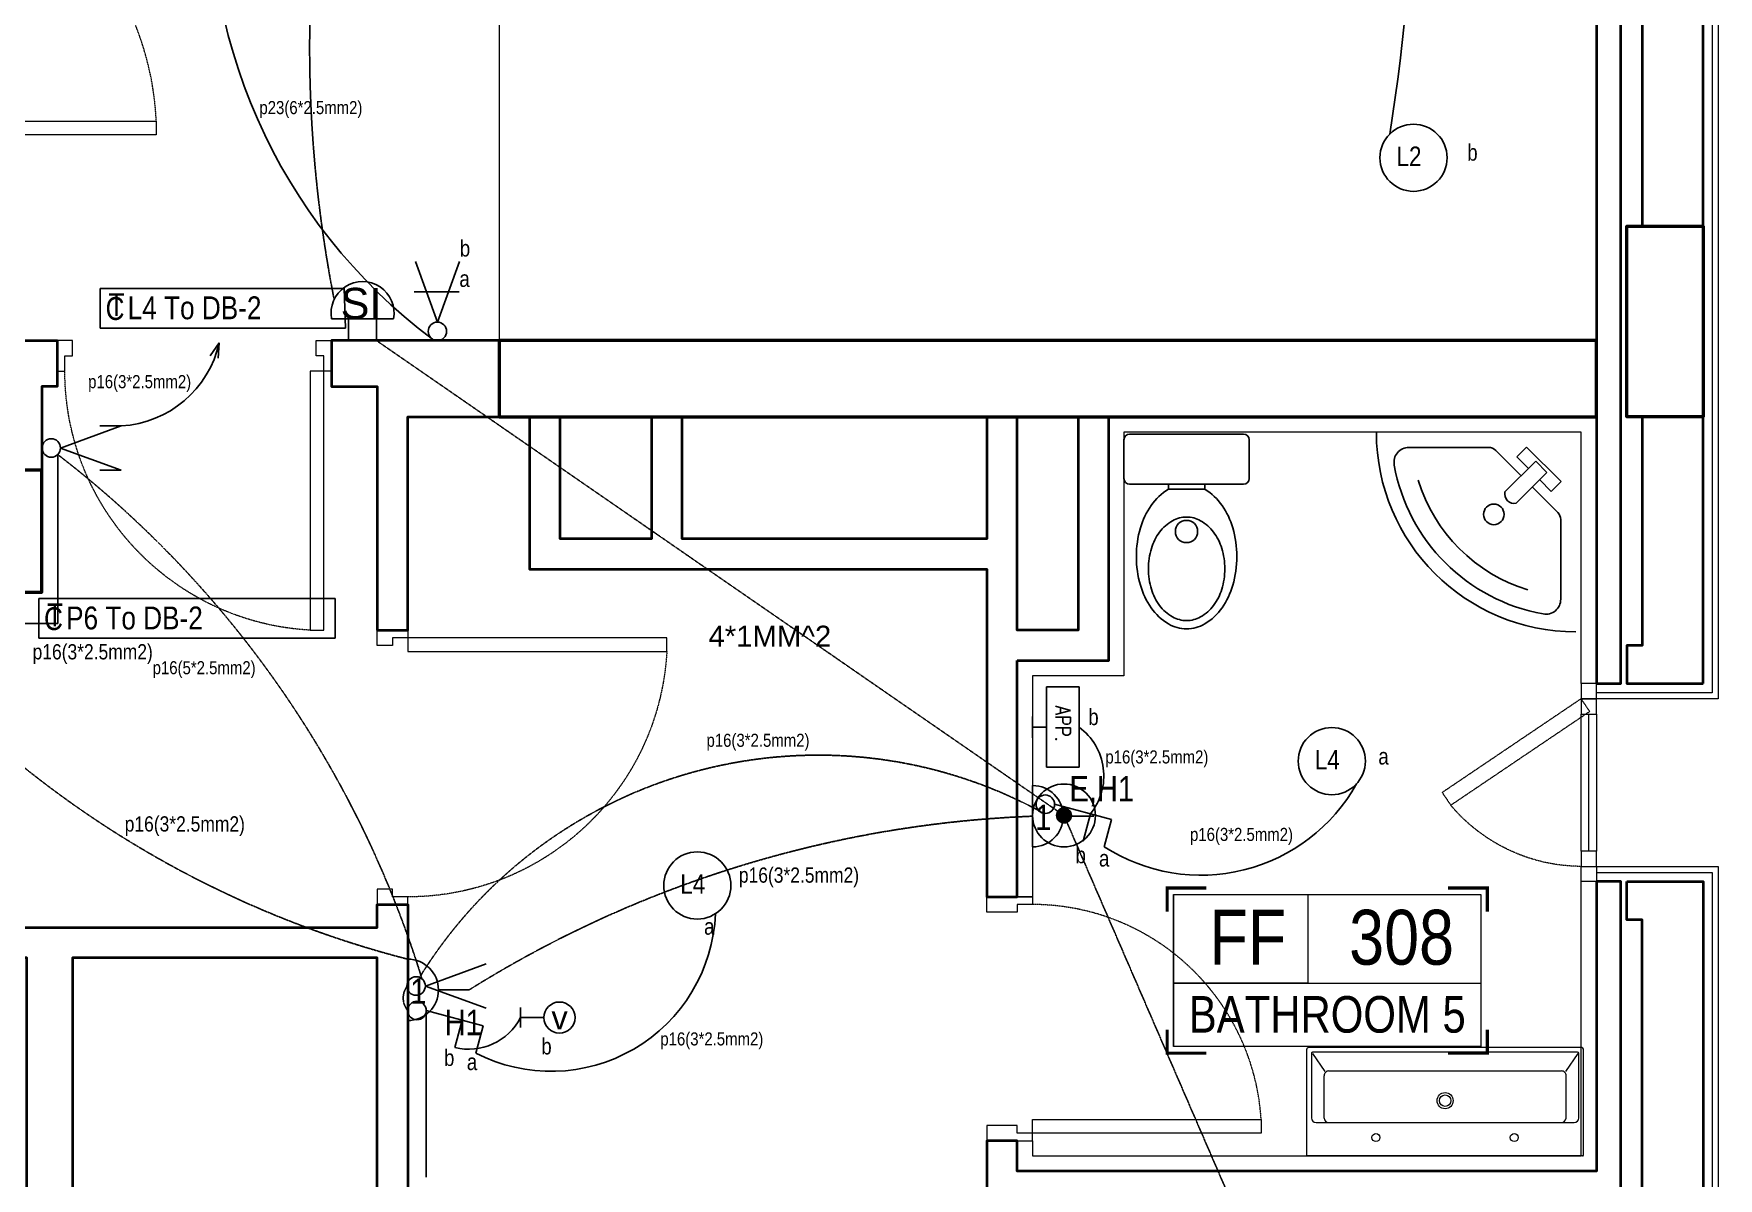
# Model space of a CAD drawing. Header units: inches. Extents: x 23642 to 146359, y -5490 to 33031.
# Drawn here: x 64320 to 70637, y 12483 to 16774 of the extents above; entities that cross this region are included whole.
import ezdxf
from ezdxf.enums import TextEntityAlignment as Align

# ---------------------------------------------------------------- set-up
doc = ezdxf.new("R2010")
doc.units = ezdxf.units.IN
doc.header["$LTSCALE"] = 5
doc.header["$MEASUREMENT"] = 0
doc.linetypes.add('Hidden (½x)', pattern=[0.1875, 0.125, -0.0625])
for name, color, linetype, lineweight in [('00-glass', 140, 'Continuous', 15), ('00-marble', 105, 'Continuous', 20), ('00-structure', 7, 'Continuous', 50), ('00-wall15-20', 30, 'Continuous', 40), ('00-wood', 35, 'Continuous', 18), ('00_Annotation', 231, 'Continuous', 15), ('01-elevation3', 8, 'Continuous', 13), ('_att-Text', 241, 'Continuous', 20), ('_hidden', 253, 'Hidden (½x)', 9), ('equipments', 137, 'Continuous', 13)]:
    doc.layers.add(name, color=color, linetype=linetype, lineweight=lineweight)
for name, color, linetype in [('furn', 7, 'Continuous'), ('Lighting', 3, 'Continuous'), ('LowPower', 4, 'Continuous'), ('Power', 2, 'Continuous')]:
    doc.layers.add(name, color=color, linetype=linetype)
doc.styles.add('ROMANC', font='romanc', dxfattribs={"height": 0.3})
doc.styles.add('ROMANS', font='')
doc.styles.get("Standard").update_dxf_attribs({"font": 'arial.ttf'})
doc.styles.add('STYLE5', font='', dxfattribs={"height": 20})
doc.styles.get('ROMANS').set_extended_font_data('Arial Narrow')
doc.styles.get('STYLE5').set_extended_font_data('Arial Narrow')

# ---------------------------------------------------------------- blocks, each defined once
blk = doc.blocks.new('door 900x100')
at = {"layer": '00-wood'}
for points in [[(0, -100), (25, -100), (25, -50), (50, -50), (50, 0), (0, 0)], [(900, -100), (875, -100), (875, -50), (850, -50), (850, 0), (900, 0)], [(70, -100), (70, -950), (25, -950), (25, -100)]]:
    blk.add_lwpolyline(points, close=True, dxfattribs=at)
at = {"layer": '_hidden'}
blk.add_arc((22.8, -99.1), 852.2, 273.1733, 359.9417, dxfattribs=at)
blk = doc.blocks.new('small window kitchen')
at = {"layer": '00-glass'}
for points in [[(0, -50), (-50, -50), (-50, 0), (0, 0)], [(0, 0), (50, 0), (50, -50), (0, -50)], [(500, 0), (50, 0), (50, -50), (500, -50)], [(500, 0), (550, 0), (550, -50), (500, -50)], [(550, -50), (600, -50), (600, 0), (550, 0)]]:
    blk.add_lwpolyline(points, close=True, dxfattribs=at)
for points in [[(500, -25), (50, -25)], [(550, -50), (500, -50), (500, 0), (550, 0)]]:
    blk.add_lwpolyline(points, dxfattribs=at)
at = {"layer": '_hidden'}
blk.add_lwpolyline([(0, 0), (307.7, 455.9), (349.1, 427.9), (41.4, -28)], close=True, dxfattribs=at)
blk.add_arc((-12, -2.7), 562, 0.2746, 50.0217, dxfattribs=at)
blk = doc.blocks.new('ROOM TAG')
at = {"layer": '00_Annotation', "lineweight": 25, "const_width": 10}
for points in [[(-332.6, 312.4), (-461.2, 312.4), (-461.2, 235.1)], [(460.5, 312.4), (589.1, 312.4), (589.1, 235.1)], [(-332.6, -229.2), (-461.2, -229.2), (-461.2, -152)], [(460.5, -229.2), (589.1, -229.2), (589.1, -152)]]:
    blk.add_lwpolyline(points, dxfattribs=at)
at = {"layer": '00_Annotation'}
blk.add_lwpolyline([(-440.2, 291.4), (568.1, 291.4), (568.1, -208.2), (-440.2, -208.2)], close=True, dxfattribs=at)
blk.add_lwpolyline([(-440.2, 291.4), (-440.2, -208.2)], dxfattribs=at)
at = {"layer": '_att-Text', "transparency": 33554687}
for points in [[(-440.2, 291.4), (568.1, 291.4)], [(-440.2, 0), (568.1, 0)]]:
    blk.add_lwpolyline(points, dxfattribs=at)
blk.add_lwpolyline([(-440.2, 291.4), (0, 291.4), (0, 0), (-440.2, 0)], close=True, dxfattribs=at)
at = {"layer": '00_Annotation', "style": 'STYLE5'}
for tag, height, p in [('FL', 180, (-196.6, 150.8)), ('#', 180, (307.8, 150.8)), ('NAME', 120, (64, -102.2))]:
    blk.add_attdef(tag, text='', height=height, dxfattribs=at).set_placement(p, align=Align.MIDDLE_CENTER)
blk = doc.blocks.new('entrance door plan')
at = {"layer": '00-wood'}
for points in [[(-930, 300), (-930, 1275), (-975, 1275), (-975, 300)], [(930, 300), (930, 1275), (975, 1275), (975, 300)], [(-1000, 300), (-975, 300), (-975, 250), (-950, 250), (-950, 150), (-1000, 150)], [(1000, 300), (975, 300), (975, 250), (950, 250), (950, 150), (1000, 150)]]:
    blk.add_lwpolyline(points, close=True, dxfattribs=at)
at = {"layer": '_hidden'}
for centre, start, end in [((-976.9, 299.2), 0.0473, 87.2463), ((976.9, 299.2), 92.7537, 179.9527)]:
    blk.add_arc(centre, 976.9, start, end, dxfattribs=at)
blk = doc.blocks.new('door 80x150')
at = {"layer": '00-wood'}
for points in [[(0, 800), (0, 775), (-50, 775), (-50, 750), (-150, 750), (-150, 800)], [(0, 70), (750, 70), (750, 25), (0, 25)], [(0, 0), (0, 25), (-50, 25), (-50, 50), (-150, 50), (-150, 0)]]:
    blk.add_lwpolyline(points, close=True, dxfattribs=at)
at = {"layer": '_hidden'}
blk.add_arc((-1, 22.5), 752.5, 3.6181, 89.9248, dxfattribs=at)
blk = doc.blocks.new('WCD-7')
for p, q in [((0.205, 0), (-0.205, 0)), ((-0.225, -0.02), (-0.225, -0.16)), ((0.225, -0.16), (0.225, -0.02)), ((-0.205, -0.18), (0.205, -0.18)), ((-0.0653, -0.198), (-0.0653, -0.18)), ((0, -0.18), (0.06, -0.18)), ((0.0653, -0.198), (0.0653, -0.18)), ((0.0653, -0.198), (-0.0653, -0.198))]:
    blk.add_line(p, q)
for points in [[(-0.0653, -0.198, 0.106906), (-0.1276, -0.2562, 0.081879), (-0.1659, -0.3369, 0.070099), (-0.1805, -0.44, 0.070099), (-0.1659, -0.5431, 0.081879), (-0.1276, -0.6238, 0.106906), (-0.0653, -0.682, 0.135333), (0, -0.7, 0.135333)], [(0, -0.7, 0.135333), (0.0653, -0.682, 0.106906), (0.1276, -0.6238, 0.081879), (0.1659, -0.5431, 0.070099), (0.1805, -0.44, 0.070099), (0.1659, -0.3369, 0.081879), (0.1276, -0.2562, 0.106906), (0.0653, -0.198, 0.135332)]]:
    blk.add_lwpolyline(points, format="xyb")
blk.add_lwpolyline([(0, -0.67, 0.128425), (0.0503, -0.6569, 0.106273), (0.0972, -0.6155, 0.085045), (0.1265, -0.5574, 0.074394), (0.1374, -0.484, 0.074394), (0.1265, -0.4106, 0.085045), (0.0972, -0.3525, 0.106273), (0.0503, -0.3111, 0.128425), (0, -0.298, 0.128425), (-0.0503, -0.3111, 0.106273), (-0.0972, -0.3525, 0.085045), (-0.1265, -0.4106, 0.074394), (-0.1374, -0.484, 0.074394), (-0.1265, -0.5574, 0.085045), (-0.0972, -0.6155, 0.106273), (-0.0503, -0.6569, 0.128425)], format="xyb", close=True)
blk.add_circle((-0.0003, -0.3498), 0.04)
for centre, start, end in [((-0.205, -0.02), 90, 180), ((0.205, -0.02), 0, 90), ((-0.205, -0.16), 180, 270), ((0.205, -0.16), 270, 0)]:
    blk.add_arc(centre, 0.02, start, end)
blk = doc.blocks.new('A$C3DBD602E')
at = {"layer": 'equipments', "color": 7, "linetype": 'Continuous'}
for p, q in [((-597, 0), (597, 0)), ((-600, -3), (-600, -464)), ((600, -3), (600, -464)), ((560, -145), (-560, -145)), ((-580, -165), (-580, -445)), ((-525, -164.3), (-525, -348.4)), ((525, -164.3), (525, -348.4)), ((580, -445), (580, -165)), ((-575.7, -444.4), (-522.3, -367)), ((505, -369), (-505, -369)), ((575.7, -444.4), (522.3, -367)), ((-594, -470), (594, -470)), ((-575, -450), (575, -450))]:
    blk.add_line(p, q, dxfattribs=at)
for centre, radius in [((-300.1, -80), 17.5), ((300.1, -80), 17.5), ((0, -240), 35), ((0, -240), 25)]:
    blk.add_circle(centre, radius, dxfattribs=at)
at = {"layer": 'equipments', "linetype": 'Continuous'}
for centre, radius, start, end in [((-597, -3), 3, 90, 180), ((-594, -464), 6, 180, 270), ((-575, -445), 5, 180, 270), ((575, -445), 5, 270, 0), ((594, -464), 6, 270, 0)]:
    blk.add_arc(centre, radius, start, end, dxfattribs=at)
at = {"layer": 'equipments', "color": 7, "linetype": 'Continuous'}
for centre, radius, start, end in [((597, -3), 3, 0, 90), ((-560, -165), 20, 90, 180), ((-505, -165), 20, 90, 178.12053), ((505, -165), 20, 1.87947, 90), ((560, -165), 20, 0, 90), ((-505, -349), 20, 178.12053, 270), ((505, -349), 20, 270, 1.87947)]:
    blk.add_arc(centre, radius, start, end, dxfattribs=at)

msp = doc.modelspace()

# ---------------------------------------------------------------- linework, layer by layer
at = {"layer": '00-marble', "transparency": 33554687}
for points in [[(70179.42999, 20737.80385), (70636.57285, 20737.80385), (70636.57285, 14280.66099), (70179.42999, 14280.66099)], [(70179.42999, 20714.94671), (70613.7157, 20714.94671), (70613.7157, 14303.51813), (70179.42999, 14303.51813)], [(70179.42999, 13652.08956), (70636.57285, 13652.08956), (70636.57285, 8394.94671), (68105.14427, 8394.94671), (68105.14427, 8794.94671)], [(70179.42999, 13629.23242), (70613.7157, 13629.23242), (70613.7157, 8417.80385), (68128.00142, 8417.80385), (68128.00142, 8794.94671)]]:
    msp.add_lwpolyline(points, dxfattribs=at)
at = {"layer": '00-marble'}
for points in [[(70122.28713, 14337.80385), (70122.28713, 15280.66099), (68408.00142, 15280.66099), (68408.00142, 14366.37528), (68065.14427, 14366.37528), (68065.14427, 13537.80385), (68008.00142, 13537.80385)], [(68008.00142, 12623.51813), (68065.14427, 12623.51813), (68065.14427, 12566.37528), (70122.28713, 12566.37528), (70122.28713, 13594.94671)]]:
    msp.add_lwpolyline(points, dxfattribs=at)
at = {"layer": '00-structure'}
for points in [[(70579.42999, 16052.08956), (70579.42999, 16052.08956), (70579.42999, 16052.08956), (70579.42999, 15337.80385), (70293.7157, 15337.80385), (70293.7157, 16052.08956), (70579.42999, 16052.08956)], [(66065.14427, 15337.80385), (70179.42999, 15337.80385), (70179.42999, 15623.51813), (66065.14427, 15623.51813)], [(64179.42999, 15137.80385), (64179.42999, 14680.66099), (64350.85856, 14680.66099), (64350.85856, 15137.80385)]]:
    msp.add_lwpolyline(points, close=True, dxfattribs=at)
at = {"layer": '00-wall15-20'}
for points in [[(70179.42999, 14337.80385), (70270.85856, 14337.80385), (70270.85856, 20680.66099), (70179.42999, 20680.66099), (70179.42999, 15337.80385), (70179.42999, 15337.80385), (70179.42999, 15337.80385), (70179.42999, 15337.80385), (70179.42999, 15337.80385), (70179.42999, 15337.80385), (70179.42999, 14337.80385)], [(68008.00142, 14423.51813), (68350.85856, 14423.51813), (68350.85856, 15337.80385), (68236.57285, 15337.80385), (68236.57285, 14537.80385), (68008.00142, 14537.80385), (68008.00142, 15337.80385), (67893.7157, 15337.80385), (67893.7157, 14880.66099), (66750.85856, 14880.66099), (66750.85856, 15337.80385), (66636.57285, 15337.80385), (66636.57285, 14880.66099), (66293.7157, 14880.66099), (66293.7157, 15337.80385), (66179.42999, 15337.80385), (66179.42999, 14766.37528), (67893.7157, 14766.37528), (67893.7157, 13537.80385), (68008.00142, 13537.80385), (68008.00142, 14423.51813)], [(70579.42999, 14337.80385), (70579.42999, 15337.80385), (70350.85856, 15337.80385), (70350.85856, 14480.66099), (70293.7157, 14480.66099), (70293.7157, 14337.80385), (70579.42999, 14337.80385)], [(68162.28713, 8760.66099), (70270.85856, 8760.66099), (70270.85856, 13594.94671), (70179.42999, 13594.94671), (70179.42999, 12509.23242), (68008.00142, 12509.23242), (68008.00142, 12623.51813), (67893.7157, 12623.51813), (67893.7157, 12509.23242), (67893.7157, 12509.23242), (67893.7157, 12394.94671), (70179.42999, 12394.94671), (70179.42999, 8852.08956), (68162.28713, 8852.08956), (68162.28713, 8760.66099)], [(70293.7157, 13594.94671), (70579.42999, 13594.94671), (70579.42999, 9252.08956), (70350.85856, 9252.08956), (70350.85856, 13452.08956), (70293.7157, 13452.08956), (70293.7157, 13594.94671)]]:
    msp.add_lwpolyline(points, dxfattribs=at)
for points in [[(70579.42999, 16052.08956), (70579.42999, 18966.37528), (70350.85856, 18966.37528), (70350.85856, 16052.08956)], [(65608.00142, 14537.80385), (65722.28713, 14537.80385), (65722.28713, 15337.80385), (66065.14427, 15337.80385), (66065.14427, 15623.51813), (65436.57285, 15623.51813), (65436.57285, 15452.08956), (65608.00142, 15452.08956), (65608.00142, 14537.80385)]]:
    msp.add_lwpolyline(points, close=True, dxfattribs=at)
at = {"layer": '00-wall15-20', "transparency": 33554687}
for points in [[(63665.14427, 16394.94671), (63665.14427, 15623.51813), (64408.00142, 15623.51813), (64408.00142, 15452.08956), (64350.85856, 15452.08956), (64350.85856, 15137.80385), (64179.42999, 15137.80385), (64179.42999, 15452.08956), (63493.7157, 15452.08956), (63493.7157, 16423.51813)], [(64293.7157, 11137.80385), (64293.7157, 12394.94671), (64293.7157, 12394.94671), (64293.7157, 13309.23242), (62608.00142, 13309.23242), (62608.00142, 13309.23242), (62608.00142, 13309.23242), (62608.00142, 13309.23242), (62608.00142, 13309.23242), (62608.00142, 13423.51813), (64350.85856, 13423.51813), (64350.85856, 13423.51813), (65608.00142, 13423.51813), (65608.00142, 13509.23242), (65722.28713, 13509.23242), (65722.28713, 12394.94671), (65608.00142, 12394.94671), (65608.00142, 13309.23242), (64465.14427, 13309.23242), (64465.14427, 9480.66099), (64293.7157, 9480.66099), (64293.7157, 11023.51813), (62569.70569, 11023.51813)]]:
    msp.add_lwpolyline(points, dxfattribs=at)
at = {"layer": '01-elevation3'}
msp.add_lwpolyline([(66065.14427, 16994.94671), (66065.14427, 15623.51813)], dxfattribs=at)
at = {"layer": 'furn'}
for p, q in [((69880.92138, 15187.74063), (69917.76932, 15224.58857)), ((69917.76932, 15224.58857), (70047.31287, 15095.04503)), ((69476.50646, 15223.05631), (69775.39042, 15223.05631)), ((69801.81714, 15212.11001), (69897.18434, 15116.7428)), ((69951.85373, 15171.41218), (69836.68577, 15056.24423)), ((69924.55178, 15144.11023), (69880.92138, 15187.74063)), ((69994.13648, 15129.12943), (69878.96853, 15013.96148)), ((70010.46493, 15058.19709), (69966.83453, 15101.82748)), ((69939.4671, 15074.46005), (70034.83431, 14979.09284)), ((70047.31287, 15095.04503), (70010.46493, 15058.19709)), ((70045.78061, 14952.66612), (70045.78061, 14653.78216))]:
    msp.add_line(p, q, dxfattribs=at)
msp.add_lwpolyline([(69994.13648, 15129.12943), (69951.85373, 15171.41218)], dxfattribs=at)
msp.add_circle((69794.84343, 14972.03305), 38.61079, dxfattribs=at)
for centre, radius, start, end in [((70101.87686, 15279.15257), 747.46093, 180, 270), ((69476.50646, 15167.03348), 56.02284, 90, 190.164248661), ((69775.39042, 15185.68328), 37.37303, 44.999999978, 90), ((70101.87686, 15279.15257), 691.36434, 190.164248661, 259.835751365), ((70101.87686, 15279.15257), 616.76511, 196.862586524, 253.137414921), ((69870.87108, 15048.14679), 35.13124, 166.673997968, 283.326002006), ((70008.40758, 14952.66612), 37.37303, 0, 44.999999978), ((69989.75777, 14653.78216), 56.02284, 259.835751364, 0)]:
    msp.add_arc(centre, radius, start, end, dxfattribs=at)
at = {"layer": 'Lighting'}
for p, q in [((65833.75951, 15692.8641), (65750.85864, 15920.63236)), ((65833.75951, 15692.8641), (65916.66037, 15920.63236)), ((64569.24099, 15819.44672), (65484.29722, 15819.44672)), ((64569.24099, 15670.62985), (64569.24099, 15819.44672)), ((65484.29722, 15819.44672), (65488.32093, 15670.62985)), ((65746.43941, 15806.74823), (65915.00486, 15806.74823)), ((65488.32093, 15670.62985), (64569.24099, 15670.62985)), ((65015.66699, 15615.77791), (64981.07847, 15566.58998)), ((65015.66699, 15615.77791), (65011.04327, 15557.48295)), ((64420.20447, 15220.70474), (64647.97273, 15303.60561)), ((64647.97273, 15303.60561), (64567.28692, 15303.60561)), ((64420.20447, 15220.70474), (64647.97273, 15137.80388)), ((64647.97273, 15137.80388), (64567.28692, 15137.80388)), ((68117.15748, 14023.78948), (68117.15748, 14324.88838)), ((68117.15748, 14324.88838), (68240.18287, 14324.88838)), ((68240.18287, 14324.88838), (68240.18287, 14023.78948)), ((68065.14427, 14174.33893), (68065.14427, 14214.50812)), ((68065.14427, 14174.33893), (68065.14427, 14134.16974)), ((68117.15748, 14174.33893), (68065.14427, 14174.33893)), ((68240.18287, 14023.78948), (68117.15748, 14023.78948)), ((68147.68291, 13885.2799), (68361.14123, 13828.08391)), ((68282.16712, 13849.24496), (68254.81499, 13747.1654)), ((68361.14123, 13828.08391), (68333.75724, 13725.88544)), ((65788.47474, 13203.29358), (66016.243, 13286.19444)), ((65788.47474, 13203.29358), (66016.243, 13120.39271)), ((65791.63406, 13111.48403), (66005.09238, 13054.28804)), ((65926.11827, 13075.44909), (65898.76614, 12973.36954)), ((66005.09238, 13054.28804), (65977.70838, 12952.08958))]:
    msp.add_line(p, q, dxfattribs=at)
at = {"layer": 'Lighting', "linetype": 'Hidden (½x)'}
for p, q in [((64409.93529, 15196.33248), (64409.93529, 14563.09737)), ((64409.93529, 14563.09737), (61367.82134, 14563.09737))]:
    msp.add_line(p, q, dxfattribs=at)
at = {"layer": 'Lighting', "linetype": 'Hidden (½x)', "ltscale": 1000}
msp.add_line((65791.63406, 13111.48403), (65791.63406, 12247.25321), dxfattribs=at)
at = {"layer": 'Lighting', "ltscale": 20}
for p, q in [((66145.04957, 13123.33701), (66145.04957, 13047.62347)), ((66232.649, 13085.14427), (66145.04957, 13085.14427))]:
    msp.add_line(p, q, dxfattribs=at)
at = {"layer": 'Lighting'}
for centre, radius in [((69493.7157, 16309.23242), 125.93297), ((65833.49992, 15658.1916), 34.67347), ((64385.53197, 15220.96433), 34.67347), ((69187.2222, 14046.89476), 125.93297), ((68113.00944, 13885.2799), 34.67347), ((66808.00142, 13580.66099), 125.93297), ((65753.80224, 13203.55316), 34.67347), ((65756.96058, 13111.48403), 34.67347)]:
    msp.add_circle(centre, radius, dxfattribs=at)
at = {"layer": 'Lighting', "ltscale": 20}
msp.add_circle((66291.12609, 13085.14427), 58.47709, dxfattribs=at)
at = {"layer": 'Lighting'}
for centre, radius, start, end in [((62162.77748, 17558.64878), 7334.26395, 350.896872614, 8.208308923), ((67066.77995, 17297.43872), 2085.87202, 174.473255176, 233.139035409), ((64624.92542, 15703.38383), 400.44197, 273.299450831, 347.363020149), ((68105.37659, 13991.67137), 227.02461, 321.144304882, 53.573157993), ((68696.178, 14287.96309), 668.79002, 237.186574149, 330.807519966), ((66259.92042, 13500.60896), 616.86072, 242.774277645, 357.603929172), ((65951.63117, 13184.10392), 217.2641, 255.917338346, 332.904118333)]:
    msp.add_arc(centre, radius, start, end, dxfattribs=at)
at = {"layer": 'Lighting', "linetype": 'Hidden (½x)'}
for centre, radius, start, end in [((62000.09415, 12064.59897), 3951.59323, 17.157761941, 52.422037392), ((67260.26681, 12313.66644), 1755.34565, 61.144054365, 148.310829698), ((65778.92455, 13158.47887), 73.61959, 144.233602914, 219.706647768)]:
    msp.add_arc(centre, radius, start, end, dxfattribs=at)
at = {"layer": 'LowPower', "ltscale": 20, "transparency": 33554687}
for p, q in [((65669.49345, 15705.04016), (65436.57281, 15705.04016)), ((65500.62598, 15705.04016), (65500.62598, 15623.51794)), ((65605.44027, 15705.04016), (65605.44027, 15623.51794)), ((65500.62598, 15623.51794), (65454.04185, 15623.51794)), ((65605.44027, 15623.51794), (65652.0244, 15623.51794)), ((68155.26947, 13843.35329), (68182.75143, 13870.83526)), ((68155.27039, 13842.65939), (68183.44532, 13870.83432)), ((68155.28652, 13844.06517), (68182.03956, 13870.81821)), ((68155.28799, 13841.98216), (68184.12252, 13870.8167)), ((68155.32115, 13841.3205), (68184.78416, 13870.7835)), ((68155.32306, 13844.79654), (68181.30818, 13870.78167)), ((68155.36891, 13840.67343), (68185.4312, 13870.73572)), ((68155.38089, 13845.5492), (68180.55553, 13870.72384)), ((68155.43041, 13840.0401), (68186.06451, 13870.6742)), ((68155.46213, 13846.32527), (68179.77946, 13870.6426)), ((68155.50488, 13839.41975), (68186.68483, 13870.5997)), ((68155.56935, 13847.12732), (68178.97741, 13870.53537)), ((68155.59167, 13838.81171), (68187.29285, 13870.51289)), ((68155.69017, 13838.21538), (68187.88916, 13870.41437)), ((68155.70572, 13847.95851), (68178.14622, 13870.39901)), ((68155.79985, 13837.63023), (68188.47429, 13870.30467)), ((68155.87517, 13848.82279), (68177.28193, 13870.22955)), ((68155.92022, 13837.05577), (68189.04873, 13870.18428)), ((68156.05085, 13836.49158), (68189.61291, 13870.05363)), ((68156.08277, 13849.72522), (68176.37951, 13870.02195)), ((68156.19135, 13835.93725), (68190.16721, 13869.91311)), ((68156.33517, 13850.67244), (68175.43228, 13869.76956)), ((68156.34136, 13835.39244), (68190.71201, 13869.76309)), ((68156.50056, 13834.85681), (68191.24762, 13869.60387)), ((68156.64142, 13851.67352), (68174.43121, 13869.46331)), ((68156.66866, 13834.33008), (68191.77434, 13869.43576)), ((68156.84537, 13833.81197), (68192.29243, 13869.25903)), ((68157.01443, 13852.74136), (68173.36337, 13869.09029)), ((68157.03046, 13833.30223), (68192.80216, 13869.07392)), ((68157.2237, 13832.80064), (68193.30373, 13868.88067)), ((68157.42489, 13832.307), (68193.79736, 13868.67947)), ((68157.47376, 13853.89552), (68172.20921, 13868.63096)), ((68157.63382, 13831.82111), (68194.28324, 13868.47052)), ((68157.85033, 13831.34279), (68194.76154, 13868.25399)), ((68158.05177, 13855.16835), (68170.93638, 13868.05296)), ((68158.07426, 13830.87189), (68195.23242, 13868.03005)), ((68158.30546, 13830.40827), (68195.69604, 13867.79884)), ((68158.5438, 13829.95177), (68196.15251, 13867.56049)), ((68158.78915, 13829.5023), (68196.60198, 13867.31513)), ((68158.80981, 13856.62122), (68169.48351, 13867.29491)), ((68159.04139, 13829.05971), (68197.04455, 13867.06287)), ((68159.30043, 13828.62393), (68197.48032, 13866.80382)), ((68159.56618, 13828.19485), (68197.90939, 13866.53806)), ((68159.83854, 13827.77238), (68198.33185, 13866.26569)), ((68159.89807, 13858.4043), (68167.70042, 13866.20666)), ((68160.11744, 13827.35645), (68198.74776, 13865.98678)), ((68160.40281, 13826.947), (68199.15721, 13865.70139)), ((68160.69459, 13826.54395), (68199.56025, 13865.4096)), ((68160.99272, 13826.14725), (68199.95693, 13865.11146)), ((68161.29716, 13825.75686), (68200.34731, 13864.80701)), ((68161.60786, 13825.37273), (68200.73142, 13864.4963)), ((68161.92479, 13824.99484), (68201.10931, 13864.17936)), ((68162.14225, 13861.34331), (68164.76141, 13863.96248)), ((68162.24791, 13824.62314), (68201.481, 13863.85622)), ((68162.57722, 13824.25761), (68201.84651, 13863.52691)), ((68162.91268, 13823.89825), (68202.20587, 13863.19143)), ((68163.25429, 13823.54503), (68202.55907, 13862.84981)), ((68163.60205, 13823.19796), (68202.90613, 13862.50205)), ((68163.95594, 13822.85703), (68203.24705, 13862.14814)), ((68164.31599, 13822.52225), (68203.58182, 13861.78808)), ((68164.68219, 13822.19363), (68203.91043, 13861.42186)), ((68165.05458, 13821.87118), (68204.23286, 13861.04947)), ((68165.43317, 13821.55494), (68204.54909, 13860.67087)), ((68165.81799, 13821.24494), (68204.85909, 13860.28604)), ((68166.20907, 13820.9412), (68205.16282, 13859.89494)), ((68166.60647, 13820.64377), (68205.46024, 13859.49753)), ((68167.01022, 13820.35269), (68205.7513, 13859.09377)), ((68167.4204, 13820.06804), (68206.03594, 13858.68358)), ((68167.83704, 13819.78986), (68206.31411, 13858.26693)), ((68168.26024, 13819.51823), (68206.58573, 13857.84372)), ((68168.69006, 13819.25322), (68206.85072, 13857.41389)), ((68169.12659, 13818.99493), (68207.10901, 13856.97734)), ((68169.56993, 13818.74344), (68207.36048, 13856.53399)), ((68170.02018, 13818.49886), (68207.60504, 13856.08373)), ((68170.47746, 13818.26131), (68207.84258, 13855.62644)), ((68170.94188, 13818.03091), (68208.07297, 13855.162)), ((68171.41359, 13817.80779), (68208.29608, 13854.69027)), ((68171.89274, 13817.59211), (68208.51174, 13854.21111)), ((68172.37948, 13817.38403), (68208.71981, 13853.72436)), ((68172.874, 13817.18371), (68208.92011, 13853.22983)), ((68173.37648, 13816.99137), (68209.11244, 13852.72734)), ((68173.88713, 13816.80719), (68209.2966, 13852.21667)), ((68174.40618, 13816.63142), (68209.47236, 13851.6976)), ((68174.93389, 13816.4643), (68209.63947, 13851.16988)), ((68175.47051, 13816.3061), (68209.79765, 13850.63323)), ((68176.01637, 13816.15712), (68209.94661, 13850.08736)), ((68176.57177, 13816.01769), (68210.08602, 13849.53195)), ((68177.13708, 13815.88818), (68210.21552, 13848.96662)), ((68177.7127, 13815.76897), (68210.33471, 13848.39098)), ((68178.29906, 13815.66051), (68210.44315, 13847.80459)), ((68178.89666, 13815.56328), (68210.54036, 13847.20698)), ((68179.50603, 13815.47783), (68210.62579, 13846.59758)), ((68180.12779, 13815.40475), (68210.69884, 13845.9758)), ((68180.7626, 13815.34474), (68210.75883, 13845.34097)), ((68181.41124, 13815.29855), (68210.80499, 13844.6923)), ((68182.07457, 13815.26706), (68210.83645, 13844.02894)), ((68182.7536, 13815.25125), (68210.85223, 13843.34989)), ((68183.44944, 13815.25227), (68210.8512, 13842.65403)), ((68184.16343, 13815.27143), (68210.83204, 13841.94004)), ((68184.89711, 13815.31028), (68210.79319, 13841.20636)), ((68185.65229, 13815.37063), (68210.73284, 13840.45118)), ((68186.43114, 13815.45466), (68210.64881, 13839.67233)), ((68187.2363, 13815.56499), (68210.53848, 13838.86717)), ((68188.071, 13815.70487), (68210.3986, 13838.03247)), ((68188.9393, 13815.87834), (68210.22513, 13837.16417)), ((68189.8464, 13816.09062), (68210.01285, 13836.25707)), ((68190.79918, 13816.34857), (68209.7549, 13835.30429)), ((68191.80704, 13816.6616), (68209.44187, 13834.29643)), ((68192.88345, 13817.04318), (68209.06028, 13833.22002)), ((68194.04902, 13817.51393), (68208.58955, 13832.05445)), ((68195.33823, 13818.1083), (68207.99517, 13830.76524)), ((68196.81786, 13818.89311), (68207.21036, 13829.28561)), ((68198.65868, 13820.03911), (68206.06436, 13827.44479)), ((68202.28504, 13822.97064), (68203.13283, 13823.81843))]:
    msp.add_line(p, q, dxfattribs=at)
at = {"layer": 'LowPower', "linetype": 'Hidden (½x)', "transparency": 33554687}
for p, q in [((68183.06083, 13843.04327), (65605.44027, 15623.51794)), ((70062.12955, 9505.63803), (68183.06083, 13843.04327))]:
    msp.add_line(p, q, dxfattribs=at)
at = {"layer": 'LowPower', "ltscale": 20, "transparency": 33554687}
for radius in [117.91608, 27.79309]:
    msp.add_circle((68183.06083, 13843.04327), radius, dxfattribs=at)
at = {"layer": 'LowPower', "linetype": 'Hidden (½x)', "transparency": 33554687}
msp.add_arc((70253.90333, 16720.04371), 4899.04303, 115.005387092, 191.088320709, dxfattribs=at)
at = {"layer": 'LowPower', "ltscale": 20, "transparency": 33554687}
msp.add_arc((65553.03313, 15726.51254), 118.42326, 349.553410537, 190.446589463, dxfattribs=at)
at = {"layer": 'Power'}
for p, q in [((64338.42966, 14656.49276), (65450.02815, 14656.49276)), ((64338.42966, 14507.67588), (64338.42966, 14656.49276)), ((65450.02815, 14507.67588), (65450.02815, 14656.49276)), ((65450.02815, 14507.67588), (64338.42966, 14507.67588)), ((68065.14431, 13955.40251), (68065.14431, 13725.12723)), ((68180.28195, 13840.26487), (68295.41959, 13840.26487)), ((65722.28716, 13304.23225), (65722.28716, 13073.95697)), ((65837.42481, 13189.09461), (65952.56245, 13189.09461))]:
    msp.add_line(p, q, dxfattribs=at)
at = {"layer": 'Power', "linetype": 'Hidden (½x)'}
for centre, radius, start, end in [((66673.27043, 17005.86425), 3821.83839, 221.955749852, 255.591785482), ((68231.91252, 9546.72742), 4296.77501, 92.224346215, 122.037842795)]:
    msp.add_arc(centre, radius, start, end, dxfattribs=at)
at = {"layer": 'Power'}
for centre in [(68065.14431, 13840.26487), (65722.28716, 13189.09461)]:
    msp.add_arc(centre, 115.13764, 270, 90, dxfattribs=at)

# ---------------------------------------------------------------- block references
at = {"layer": '00-wall15-20', "transparency": 33554687, "xscale": -1.142857142857144, "yscale": 1.142857142857144, "zscale": 1.142857142857144}
msp.add_blockref('door 900x100', (65436.57285, 15623.51813), dxfattribs=at)
at = {"layer": '00-wall15-20', "xscale": -1.142857142857144, "yscale": 1.142857142857144, "zscale": 1.142857142857144, "rotation": 90}
for name, p in [('door 900x100', (65608.00142, 14537.80385)), ('small window kitchen', (70122.28713, 14280.66099))]:
    msp.add_blockref(name, p, dxfattribs=at)
at = {"layer": '00-wood', "transparency": 33554687, "xscale": 1.142857142857144, "yscale": 1.142857142857144, "zscale": 1.142857142857144, "rotation": 270}
msp.add_blockref('entrance door plan', (63322.28713, 17509.23242), dxfattribs=at)
at = {"layer": '00-wood', "transparency": 33554687, "xscale": 1.142857142857144, "yscale": 1.142857142857144, "zscale": 1.142857142857144}
msp.add_blockref('door 80x150', (68065.1437, 12623.51828), dxfattribs=at)
at = {"layer": '_att-Text', "transparency": 33554687, "xscale": 1.142857142857144, "yscale": 1.142857142857144, "zscale": 1.142857142857144}
msp.add_blockref('ROOM TAG', (69097.14573, 13214.11694), dxfattribs=at).add_auto_attribs({'#': '308', 'FL': 'FF', 'NAME': 'BATHROOM 5'})
at = {"layer": 'furn', "xscale": 1043.364952630281, "yscale": 1043.364952630281, "zscale": 1043.364952630281}
msp.add_blockref('WCD-7', (68642.75853, 15272.90285), dxfattribs=at)
at = {"layer": 'furn', "color": 0, "xscale": 0.864, "yscale": 0.864, "zscale": 0.864, "rotation": 180}
msp.add_blockref('A$C3DBD602E', (69612.11537, 12566.37511), dxfattribs=at)

# ---------------------------------------------------------------- texts
at = {"layer": 'Lighting', "style": 'ROMANS'}
for s, height, p in [('p23(6*2.5mm2)', 48.9220092, (65166.10622, 16472.86169)), ('b', 61.15251, (69695.23169, 16298.29214)), ('L2', 73.383014, (69430.02584, 16277.99122)), ('b', 61.15251, (65917.43968, 15938.9125)), ('a', 61.15251, (65915.78418, 15825.02837)), ('T', 85.66789, (64600.27106, 15715.49031)), ('C', 85.66789, (64589.30287, 15701.10078)), ('L4 To DB-2', 85.66789, (64672.10741, 15703.72899)), ('p16(3*2.5mm2)', 48.9220092, (64523.97885, 15445.23079)), ('p16(5*2.5mm2)', 48.9220092, (64765.71033, 14372.67665)), ('b', 61.15251, (68274.159, 14181.67868)), ('p16(3*2.5mm2)', 48.9220092, (66842.59345, 14100.46887)), ('p16(3*2.5mm2)', 48.9220092, (68338.25605, 14038.12047)), ('L4', 73.383014, (69123.53233, 14015.65356)), ('a', 61.15251, (69361.71114, 14034.11981)), ('p16(3*2.5mm2)', 48.9220092, (68655.58047, 13747.56844)), ('b', 61.15251, (68226.32128, 13664.06243)), ('a', 61.15251, (68314.24143, 13651.65186)), ('L4', 73.383014, (66744.31155, 13549.41979)), ('a', 61.15251, (66833.47832, 13396.04011)), ('p16(3*2.5mm2)', 48.9220092, (66669.43328, 12980.81519)), ('b', 61.15251, (65858.32924, 12903.85293)), ('b', 61.15251, (66223.09855, 12946.94893)), ('a', 61.15251, (65943.91408, 12888.31014))]:
    msp.add_text(s, height=height, dxfattribs=at).set_placement(p)
at = {"layer": 'Lighting', "style": 'ROMANC', "width": 0.8}
msp.add_text('APP.', height=56.504921, rotation=270, dxfattribs=at).set_placement((68151.43966, 14254.6227))
at = {"layer": 'Lighting', "ltscale": 20}
msp.add_text('v', height=87.71563, dxfattribs=at).set_placement((66291.76589, 13085.63994), align=Align.MIDDLE)
at = {"layer": 'LowPower', "ltscale": 20, "transparency": 33554687}
for s, height, p in [('SI', 116.460321, (65547.21011, 15763.27032)), ('4*1MM^ 2', 78.610717, (67080.25721, 14515.9789))]:
    msp.add_text(s, height=height, dxfattribs=at).set_placement(p, align=Align.MIDDLE)
at = {"layer": 'Power', "style": 'ROMANS'}
for s, height, p in [('C', 85.66789, (64358.48974, 14538.14694)), ('T', 85.66789, (64369.45793, 14552.53647)), ('P6 To DB-2', 85.66789, (64441.29428, 14540.77514)), ('p16(3*2.5mm2)', 57.1119265, (64315.53166, 14428.3088)), ('E,H1', 95.186544, (68203.43203, 13895.51622)), ('p16(3*2.5mm2)', 57.1119265, (64660.89146, 13782.81953)), ('1', 95.18654, (68074.8378, 13788.21052)), ('p16(3*2.5mm2)', 57.1119265, (66963.89605, 13591.00553)), ('1', 95.18654, (65731.98066, 13137.04026)), ('H1', 95.186544, (65860.52194, 13019.13534))]:
    msp.add_text(s, height=height, dxfattribs=at).set_placement(p)

doc.saveas('drawing.dxf')
